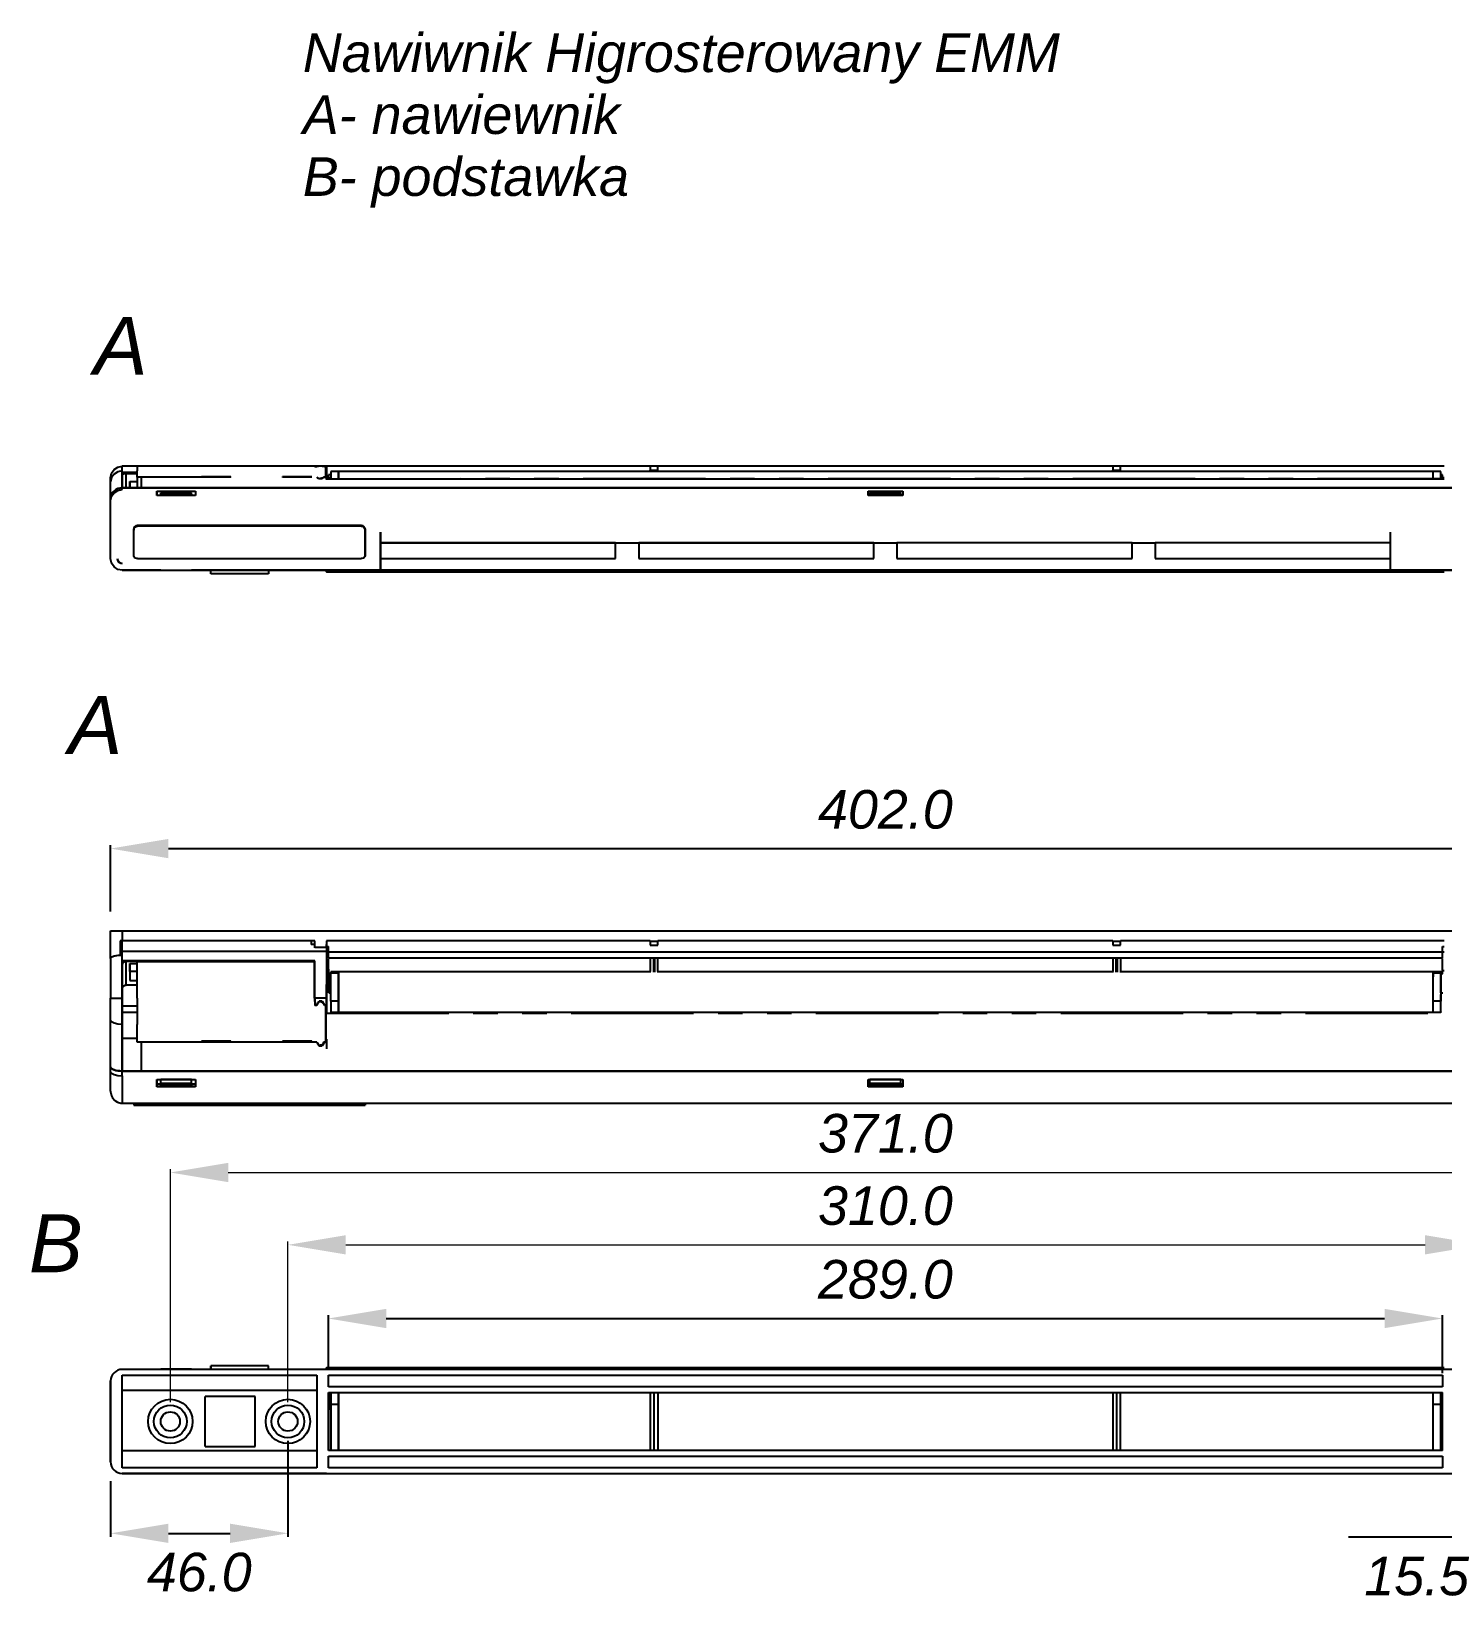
# Model space of a CAD drawing. Extents: x 77 to 189, y 55 to 136.
# Drawn here: x 77.1 to 150.4, y 55 to 136.4 of the extents above; entities that cross this region are included whole.
import ezdxf

# ---------------------------------------------------------------- set-up
doc = ezdxf.new("R2010")
doc.units = 0
doc.header["$MEASUREMENT"] = 0
doc.header["$PDSIZE"] = -1
doc.linetypes.add('PHANTOM', pattern=[12.7, 6.35, -1.27, 1.27, -1.27, 1.27, -1.27])
doc.layers.get('0').update_dxf_attribs({"linetype": 'CONTINUOUS'})
doc.layers.get('DEFPOINTS').update_dxf_attribs({"linetype": 'CONTINUOUS'})
doc.styles.get("Standard").update_dxf_attribs({"font": 'ARIALI.TTF'})
doc.dimstyles.get("Standard").update_dxf_attribs({"dimtxt": 0.18, "dimasz": 0.18, "dimexe": 0.18, "dimexo": 0.0625, "dimgap": 0.09, "dimtad": 0, "dimtih": 1, "dimtoh": 1, "dimdec": 4, "dimzin": 0, "dimdsep": 46, "dimtxsty": 'Standard', "dimcen": 0.09, "dimadec": 65535, "dimazin": 0, "dimtfac": 1, "dimtdec": 4, "dimtofl": 0, "dimtmove": 0, "dimatfit": 0, "dimfxl": 0, "dimtolj": 1, "dimtzin": 0, "dimarcsym": 0})

# ---------------------------------------------------------------- blocks, each defined once
blk = doc.blocks.new('*D1')
at = {"color": 0, "linetype": 'ByBlock'}
for p, q in [((81.247, 90.754), (81.247, 94.195)), ((84.247, 94.015), (158.647, 94.015)), ((161.647, 90.754), (161.647, 94.195))]:
    blk.add_line(p, q, dxfattribs=at)
for points in [[(84.247, 94.515), (84.247, 93.515), (81.247, 94.015)], [(158.647, 94.515), (158.647, 93.515), (161.647, 94.015)]]:
    blk.add_solid(points, dxfattribs=at)
at = {"layer": 'DEFPOINTS', "color": 0, "linetype": 'ByBlock'}
for p in [(161.647, 94.015), (81.247, 89.754), (161.647, 89.754)]:
    blk.add_point(p, dxfattribs=at)
at = {"color": 0, "linetype": 'ByBlock', "insert": (121.447, 96.036), "char_height": 2, "attachment_point": 5}
blk.add_mtext('\\A1;402.0', dxfattribs=at)
blk = doc.blocks.new('*D3')
at = {"color": 0, "linetype": 'ByBlock'}
for p, q in [((92.547, 67.104), (92.547, 69.823)), ((95.547, 69.643), (147.347, 69.643)), ((150.347, 66.802), (150.347, 69.823))]:
    blk.add_line(p, q, dxfattribs=at)
for points in [[(95.547, 70.143), (95.547, 69.143), (92.547, 69.643)], [(147.347, 70.143), (147.347, 69.143), (150.347, 69.643)]]:
    blk.add_solid(points, dxfattribs=at)
at = {"layer": 'DEFPOINTS', "color": 0, "linetype": 'ByBlock'}
for p in [(150.347, 69.643), (92.547, 66.104), (150.347, 65.802)]:
    blk.add_point(p, dxfattribs=at)
at = {"color": 0, "linetype": 'ByBlock', "insert": (121.447, 71.665), "char_height": 2, "attachment_point": 5}
blk.add_mtext('\\A1;289.0', dxfattribs=at)
blk = doc.blocks.new('*D4')
at = {"color": 0, "linetype": 'ByBlock'}
for p, q in [((158.547, 63.304), (158.547, 58.115)), ((161.647, 61.204), (161.647, 58.115)), ((155.547, 58.295), (145.477, 58.295)), ((164.647, 58.295), (167.647, 58.295))]:
    blk.add_line(p, q, dxfattribs=at)
for points in [[(155.547, 58.795), (155.547, 57.795), (158.547, 58.295)], [(164.647, 58.795), (164.647, 57.795), (161.647, 58.295)]]:
    blk.add_solid(points, dxfattribs=at)
at = {"layer": 'DEFPOINTS', "color": 0, "linetype": 'ByBlock'}
for p in [(158.547, 64.304), (161.647, 62.204), (158.547, 58.295)]:
    blk.add_point(p, dxfattribs=at)
at = {"color": 0, "linetype": 'ByBlock', "insert": (149.012, 56.274), "char_height": 2, "attachment_point": 5}
blk.add_mtext('\\A1;15.5', dxfattribs=at)
blk = doc.blocks.new('*D5')
at = {"color": 0, "linetype": 'ByBlock'}
for p, q in [((90.447, 63.304), (90.447, 58.322)), ((81.247, 61.204), (81.247, 58.322)), ((84.247, 58.502), (87.447, 58.502))]:
    blk.add_line(p, q, dxfattribs=at)
for points in [[(84.247, 59.002), (84.247, 58.002), (81.247, 58.502)], [(87.447, 59.002), (87.447, 58.002), (90.447, 58.502)]]:
    blk.add_solid(points, dxfattribs=at)
at = {"layer": 'DEFPOINTS', "color": 0, "linetype": 'ByBlock'}
for p in [(90.447, 64.304), (81.247, 62.204), (90.447, 58.502)]:
    blk.add_point(p, dxfattribs=at)
at = {"color": 0, "linetype": 'ByBlock', "insert": (85.847, 56.481), "char_height": 2, "attachment_point": 5}
blk.add_mtext('\\A1;46.0', dxfattribs=at)
blk = doc.blocks.new('A$C6E980BFA')
at = {"linetype": 'Continuous'}
blk.add_text('A', height=3, dxfattribs=at).set_placement((0.141, 0.916))
blk = doc.blocks.new('A$C16DB6A26')
at = {"linetype": 'Continuous'}
blk.add_text('B', height=3, dxfattribs=at).set_placement((0.056, 0.915))
blk = doc.blocks.new('*D9')
at = {"color": 0, "linetype": 'Continuous', "lineweight": 0}
for p, q in [((90.447, 65.304), (90.447, 73.645)), ((93.447, 73.465), (149.447, 73.465)), ((152.447, 65.304), (152.447, 73.645))]:
    blk.add_line(p, q, dxfattribs=at)
for points in [[(93.447, 73.965), (93.447, 72.965), (90.447, 73.465)], [(149.447, 73.965), (149.447, 72.965), (152.447, 73.465)]]:
    blk.add_solid(points, dxfattribs=at)
at = {"layer": 'DEFPOINTS', "color": 0, "linetype": 'Continuous', "lineweight": 0}
for p in [(152.447, 73.465), (90.447, 64.304), (152.447, 64.304)]:
    blk.add_point(p, dxfattribs=at)
at = {"color": 0, "linetype": 'Continuous', "lineweight": 0, "insert": (121.447, 75.487), "char_height": 2, "attachment_point": 5}
blk.add_mtext('\\A1;310.0', dxfattribs=at)
blk = doc.blocks.new('*D10')
at = {"color": 0, "linetype": 'Continuous', "lineweight": 0}
for p, q in [((84.347, 65.304), (84.347, 77.397)), ((158.547, 65.304), (158.547, 77.397)), ((87.347, 77.217), (155.547, 77.217))]:
    blk.add_line(p, q, dxfattribs=at)
for points in [[(87.347, 77.717), (87.347, 76.717), (84.347, 77.217)], [(155.547, 77.717), (155.547, 76.717), (158.547, 77.217)]]:
    blk.add_solid(points, dxfattribs=at)
at = {"layer": 'DEFPOINTS', "color": 0, "linetype": 'Continuous', "lineweight": 0}
for p in [(158.547, 77.217), (84.347, 64.304), (158.547, 64.304)]:
    blk.add_point(p, dxfattribs=at)
at = {"color": 0, "linetype": 'Continuous', "lineweight": 0, "insert": (121.447, 79.238), "char_height": 2, "attachment_point": 5}
blk.add_mtext('\\A1;371.0', dxfattribs=at)

msp = doc.modelspace()

# ---------------------------------------------------------------- linework, layer by layer
at = {"color": 7, "linetype": 'Continuous'}
for p, q in [((91.847, 113.848), (81.847, 113.847)), ((81.847, 113.847), (81.847, 113.847)), ((81.847, 113.513), (81.847, 113.847)), ((81.847, 112.726), (81.847, 113.606)), ((81.847, 113.373), (81.847, 113.513)), ((82.62, 113.513), (81.847, 113.513)), ((81.847, 113.373), (81.847, 112.721)), ((91.82, 113.847), (82.62, 113.847)), ((82.62, 113.273), (82.62, 113.606)), ((82.62, 113.272), (82.62, 112.726)), ((82.847, 112.726), (82.847, 113.272)), ((87.48, 113.293), (85.96, 113.293)), ((85.96, 113.293), (85.96, 113.273)), ((85.961, 113.273), (85.96, 113.293)), ((87.48, 113.273), (85.96, 113.273)), ((87.48, 113.273), (87.48, 113.293)), ((91.68, 113.293), (90.16, 113.293)), ((90.161, 113.273), (90.16, 113.293)), ((91.68, 113.273), (90.16, 113.273)), ((91.82, 113.847), (91.82, 113.847)), ((91.82, 113.847), (91.82, 113.83)), ((91.947, 113.83), (91.82, 113.83)), ((92.447, 113.848), (91.847, 113.848)), ((91.847, 113.831), (91.947, 113.831)), ((91.947, 113.831), (92.04, 113.842)), ((91.947, 113.273), (92.062, 113.204)), ((92.062, 113.844), (92.062, 113.842)), ((92.231, 113.844), (92.062, 113.844)), ((92.062, 113.204), (92.231, 113.204)), ((92.231, 113.844), (92.347, 113.831)), ((92.231, 113.844), (92.231, 113.84)), ((92.347, 113.273), (92.231, 113.204)), ((92.42, 113.83), (92.293, 113.83)), ((92.42, 113.273), (92.293, 113.273)), ((92.347, 113.83), (92.347, 113.831)), ((92.347, 113.831), (92.447, 113.831)), ((92.347, 113.273), (92.447, 113.273)), ((92.42, 113.83), (92.42, 113.606)), ((92.42, 113.247), (92.42, 113.83)), ((92.42, 113.606), (92.42, 113.273)), ((92.42, 113.273), (92.42, 113.273)), ((92.447, 113.848), (92.447, 113.848)), ((92.447, 113.744), (92.447, 113.848)), ((109.247, 113.847), (92.447, 113.848)), ((92.447, 113.831), (92.447, 113.167)), ((92.447, 113.273), (92.447, 113.143)), ((92.447, 113.167), (92.447, 113.273)), ((92.672, 113.397), (92.547, 113.397)), ((92.547, 113.247), (92.547, 113.397)), ((92.547, 113.247), (92.547, 113.167)), ((93.072, 113.578), (92.672, 113.578)), ((92.672, 113.167), (92.672, 113.2)), ((149.872, 113.579), (93.072, 113.578)), ((109.247, 113.847), (109.247, 113.647)), ((109.647, 113.847), (109.247, 113.847)), ((109.247, 113.578), (109.247, 113.647)), ((109.647, 113.647), (109.647, 113.847)), ((133.247, 113.847), (109.647, 113.847)), ((109.647, 113.578), (109.647, 113.647)), ((133.247, 113.847), (133.247, 113.647)), ((133.647, 113.847), (133.247, 113.847)), ((133.247, 113.579), (133.247, 113.647)), ((133.647, 113.647), (133.647, 113.847)), ((150.447, 113.847), (133.647, 113.847)), ((133.647, 113.579), (133.647, 113.647)), ((150.271, 113.58), (149.871, 113.579)), ((150.347, 113.397), (150.271, 113.397)), ((150.272, 113.201), (150.272, 113.168)), ((150.347, 113.247), (150.347, 113.397)), ((150.347, 113.168), (150.347, 113.247)), ((81.247, 112.162), (81.247, 113.042)), ((81.847, 112.726), (161.047, 112.727)), ((82.847, 112.726), (81.847, 112.726)), ((82.247, 113.05), (82.62, 113.05)), ((82.247, 113.05), (82.247, 112.726)), ((82.247, 112.726), (82.247, 113.048)), ((161.047, 112.727), (82.847, 112.726)), ((83.647, 112.559), (85.647, 112.559)), ((83.647, 112.326), (83.647, 112.559)), ((83.647, 112.559), (83.647, 112.326)), ((85.447, 112.461), (83.847, 112.461)), ((83.847, 112.392), (83.847, 112.461)), ((83.847, 112.326), (83.847, 112.392)), ((83.847, 112.392), (85.447, 112.392)), ((85.447, 112.392), (85.447, 112.461)), ((85.447, 112.326), (85.447, 112.461)), ((85.447, 112.392), (85.447, 112.326)), ((85.647, 112.559), (85.647, 112.326)), ((150.447, 113.168), (92.447, 113.167)), ((120.547, 112.56), (122.347, 112.56)), ((120.547, 112.327), (120.547, 112.56)), ((120.547, 112.56), (120.547, 112.327)), ((122.247, 112.461), (120.647, 112.461)), ((120.647, 112.393), (120.647, 112.461)), ((120.647, 112.327), (120.647, 112.393)), ((120.647, 112.393), (122.247, 112.393)), ((122.247, 112.393), (122.247, 112.461)), ((122.247, 112.327), (122.247, 112.461)), ((122.247, 112.393), (122.247, 112.327)), ((122.347, 112.56), (122.347, 112.327)), ((81.247, 112.073), (81.247, 112.162)), ((85.647, 112.326), (83.647, 112.326)), ((122.347, 112.327), (120.547, 112.327)), ((82.647, 110.782), (94.247, 110.782)), ((82.447, 110.566), (82.447, 110.531)), ((94.247, 110.744), (82.647, 110.744)), ((94.447, 110.53), (94.447, 110.567)), ((94.447, 109.251), (94.447, 109.215)), ((95.247, 109.875), (95.247, 109.883)), ((95.247, 109.883), (107.447, 109.883)), ((95.247, 109.875), (95.247, 109.053)), ((95.247, 109.875), (107.447, 109.875)), ((95.947, 109.883), (95.947, 109.875)), ((95.947, 109.875), (95.947, 109.883)), ((107.447, 109.883), (107.447, 109.875)), ((107.447, 109.875), (108.647, 109.875)), ((107.447, 109.875), (108.647, 109.875)), ((107.447, 109.875), (107.447, 109.875)), ((107.447, 109.053), (107.447, 109.875)), ((108.647, 109.883), (120.847, 109.884)), ((108.647, 109.875), (108.647, 109.883)), ((108.647, 109.875), (108.647, 109.883)), ((108.647, 109.875), (120.847, 109.876)), ((108.647, 109.875), (108.647, 109.054)), ((108.647, 109.875), (108.647, 109.054)), ((108.647, 109.875), (108.647, 109.875)), ((120.847, 109.883), (120.847, 109.876)), ((120.847, 109.876), (122.047, 109.876)), ((120.847, 109.876), (122.047, 109.876)), ((120.847, 109.876), (120.847, 109.876)), ((120.847, 109.054), (120.847, 109.876)), ((122.047, 109.884), (134.247, 109.884)), ((122.047, 109.876), (122.047, 109.884)), ((122.047, 109.876), (122.047, 109.883)), ((122.047, 109.876), (122.047, 109.054)), ((122.047, 109.876), (122.047, 109.054)), ((122.047, 109.876), (122.047, 109.876)), ((134.247, 109.876), (122.047, 109.876)), ((122.647, 109.876), (122.647, 109.884)), ((122.723, 109.884), (122.722, 109.876)), ((123.747, 109.884), (123.747, 109.876)), ((123.747, 109.884), (123.747, 109.876)), ((128.147, 109.884), (128.147, 109.876)), ((128.147, 109.884), (128.147, 109.876)), ((134.247, 109.884), (134.247, 109.876)), ((134.247, 109.876), (135.447, 109.876)), ((134.247, 109.876), (135.447, 109.876)), ((134.247, 109.876), (134.247, 109.876)), ((134.247, 109.054), (134.247, 109.876)), ((135.447, 109.884), (147.647, 109.884)), ((135.447, 109.876), (135.447, 109.884)), ((135.447, 109.876), (135.447, 109.884)), ((135.447, 109.876), (135.447, 109.054)), ((135.447, 109.876), (135.447, 109.054)), ((135.447, 109.876), (135.447, 109.876)), ((147.647, 109.876), (135.447, 109.876)), ((81.847, 108.447), (81.947, 108.447)), ((81.847, 108.447), (81.847, 108.447)), ((81.947, 108.447), (81.847, 108.447)), ((81.847, 108.447), (83.847, 108.447)), ((81.947, 108.447), (95.247, 108.448)), ((81.947, 108.447), (83.638, 108.447)), ((83.847, 108.447), (81.947, 108.447)), ((81.947, 108.447), (81.947, 108.447)), ((82.647, 109.053), (94.247, 109.053)), ((83.647, 108.447), (83.647, 108.447)), ((83.647, 108.447), (83.847, 108.447)), ((83.647, 108.447), (85.647, 108.447)), ((85.447, 108.432), (83.847, 108.432)), ((157.447, 108.449), (85.447, 108.447)), ((85.447, 108.432), (85.447, 108.447)), ((85.447, 108.432), (85.447, 108.447)), ((85.447, 108.447), (85.647, 108.447)), ((85.447, 108.447), (86.447, 108.447)), ((85.647, 108.447), (85.647, 108.447)), ((85.656, 108.447), (95.247, 108.448)), ((86.447, 108.262), (86.447, 108.447)), ((89.447, 108.448), (89.447, 108.448)), ((89.447, 108.448), (89.447, 108.262)), ((89.447, 108.448), (89.447, 108.262)), ((89.447, 108.447), (91.847, 108.447)), ((91.847, 108.448), (91.847, 108.448)), ((91.847, 108.447), (91.847, 108.448)), ((91.847, 108.447), (92.447, 108.447)), ((92.447, 108.448), (92.447, 108.448)), ((92.447, 108.362), (150.447, 108.363)), ((95.247, 109.053), (95.247, 108.842)), ((95.247, 109.053), (107.447, 109.053)), ((147.647, 108.449), (95.247, 108.448)), ((95.247, 108.448), (147.647, 108.449)), ((95.247, 108.448), (95.247, 108.448)), ((108.647, 109.054), (120.847, 109.054)), ((122.047, 109.054), (134.247, 109.054)), ((135.447, 109.054), (147.647, 109.054)), ((147.647, 108.449), (157.247, 108.449)), ((147.647, 108.449), (160.947, 108.449)), ((147.647, 108.449), (147.647, 108.449)), ((89.447, 108.262), (86.447, 108.262)), ((81.247, 88.316), (81.247, 89.754)), ((81.247, 89.754), (81.847, 89.754)), ((81.847, 89.754), (161.047, 89.754)), ((81.747, 89.238), (81.747, 88.475)), ((81.847, 89.238), (81.748, 89.238)), ((81.847, 88.684), (81.847, 89.238)), ((91.847, 89.238), (81.847, 89.238)), ((91.647, 89.238), (91.647, 89.043)), ((91.647, 89.238), (91.647, 89.043)), ((91.847, 89.043), (91.647, 89.043)), ((91.847, 88.891), (91.847, 89.238)), ((92.447, 88.891), (91.847, 88.891)), ((91.847, 88.864), (91.847, 88.891)), ((109.247, 89.238), (92.447, 89.238)), ((92.447, 89.238), (92.447, 88.891)), ((92.447, 88.857), (92.447, 89.043)), ((92.447, 88.891), (92.447, 88.65)), ((92.447, 88.864), (92.447, 88.684)), ((92.547, 88.725), (92.547, 88.938)), ((109.247, 89.198), (109.247, 89.238)), ((109.247, 89.198), (109.247, 88.998)), ((109.247, 88.998), (109.647, 88.998)), ((133.247, 89.238), (109.647, 89.238)), ((109.647, 89.198), (109.647, 89.238)), ((109.647, 88.998), (109.647, 89.198)), ((133.247, 89.198), (133.247, 89.238)), ((133.247, 89.198), (133.247, 88.998)), ((133.247, 88.998), (133.647, 88.998)), ((133.647, 89.198), (133.647, 89.238)), ((150.447, 89.238), (133.647, 89.238)), ((133.647, 88.998), (133.647, 89.198)), ((150.347, 88.725), (150.347, 88.938)), ((81.247, 88.316), (81.247, 86.264)), ((81.747, 88.638), (81.847, 88.638)), ((81.847, 88.477), (81.847, 88.684)), ((92.447, 88.684), (81.847, 88.684)), ((81.847, 86.264), (81.847, 88.198)), ((81.847, 87.936), (81.847, 88.198)), ((91.847, 88.198), (81.847, 88.198)), ((82.247, 88.056), (82.62, 88.056)), ((82.247, 88.056), (82.247, 87.173)), ((82.247, 87.632), (82.247, 88.056)), ((82.62, 88.133), (82.62, 88.198)), ((91.82, 88.133), (82.62, 88.133)), ((82.62, 86.263), (82.62, 88.133)), ((91.82, 88.133), (91.82, 88.198)), ((91.82, 88.198), (91.82, 87.581)), ((91.82, 86.263), (91.82, 88.133)), ((91.847, 86.263), (91.847, 88.198)), ((92.447, 88.684), (92.447, 86.263)), ((92.447, 88.65), (92.547, 88.65)), ((92.547, 88.638), (92.547, 88.725)), ((92.547, 88.338), (92.547, 88.638)), ((109.247, 88.638), (92.547, 88.638)), ((150.347, 88.338), (92.547, 88.338)), ((92.547, 87.765), (92.547, 88.3)), ((109.647, 88.648), (109.247, 88.648)), ((109.247, 88.648), (109.247, 88.635)), ((109.647, 88.635), (109.247, 88.635)), ((109.247, 88.338), (109.247, 87.644)), ((109.647, 88.635), (109.647, 88.648)), ((133.247, 88.638), (109.647, 88.638)), ((109.647, 87.644), (109.647, 88.338)), ((133.647, 88.648), (133.247, 88.648)), ((133.247, 88.635), (133.247, 88.648)), ((133.647, 88.635), (133.247, 88.635)), ((133.247, 88.338), (133.247, 87.644)), ((133.647, 88.648), (133.647, 88.635)), ((150.347, 88.638), (133.647, 88.638)), ((133.647, 88.338), (133.647, 87.644)), ((150.347, 88.638), (150.347, 88.725)), ((150.447, 88.65), (150.347, 88.65)), ((150.347, 88.338), (150.347, 88.638)), ((150.347, 87.765), (150.347, 88.3)), ((81.847, 87.936), (81.847, 86.723)), ((82.247, 87.632), (82.247, 87.173)), ((82.62, 87.632), (82.247, 87.632)), ((82.247, 87.173), (82.62, 87.173)), ((91.847, 87.944), (91.82, 87.944)), ((91.847, 87.632), (91.82, 87.632)), ((91.847, 87.428), (91.82, 87.428)), ((92.447, 87.686), (92.547, 87.686)), ((92.572, 87.428), (92.447, 87.428)), ((92.547, 87.765), (92.547, 87.428)), ((92.672, 87.528), (92.572, 87.528)), ((93.072, 87.628), (92.672, 87.628)), ((92.672, 86.103), (92.672, 87.572)), ((109.285, 87.627), (93.072, 87.628)), ((93.072, 86.103), (93.072, 87.572)), ((93.072, 87.572), (93.072, 86.103)), ((133.286, 87.627), (109.609, 87.627)), ((149.872, 87.627), (133.608, 87.627)), ((149.871, 86.102), (149.873, 87.571)), ((149.872, 86.102), (149.872, 87.571)), ((150.273, 87.627), (149.873, 87.627)), ((150.273, 87.571), (150.271, 86.102)), ((150.373, 87.527), (150.273, 87.527)), ((150.347, 87.527), (150.347, 87.765)), ((150.347, 87.686), (150.447, 87.686)), ((81.847, 86.723), (81.847, 85.858)), ((82.62, 86.93), (82.047, 86.93)), ((91.82, 87.068), (91.847, 87.068)), ((91.82, 86.97), (91.82, 86.076)), ((92.447, 87.068), (92.572, 87.068)), ((92.447, 85.898), (92.447, 86.972)), ((92.572, 86.741), (92.447, 86.741)), ((92.447, 86.701), (92.447, 86.614)), ((92.447, 86.614), (92.447, 86.638)), ((92.447, 86.628), (92.572, 86.628)), ((92.572, 86.528), (92.672, 86.528)), ((150.272, 85.54), (150.275, 86.448)), ((150.274, 86.527), (150.374, 86.527)), ((81.847, 85.858), (81.847, 85.522)), ((81.847, 85.858), (82.62, 85.858)), ((81.847, 85.522), (81.847, 84.165)), ((82.62, 85.522), (81.847, 85.522)), ((91.947, 85.896), (91.82, 85.896)), ((91.847, 85.898), (91.947, 85.898)), ((91.947, 85.898), (92.062, 86.103)), ((91.947, 85.896), (91.947, 85.898)), ((92.231, 86.103), (92.062, 86.103)), ((92.231, 86.103), (92.347, 85.898)), ((92.347, 85.898), (92.447, 85.898)), ((92.42, 85.896), (92.348, 85.896)), ((92.42, 85.896), (92.42, 84.895)), ((92.447, 85.824), (92.42, 85.824)), ((92.42, 85.466), (92.42, 85.823)), ((92.42, 85.823), (92.42, 85.823)), ((92.447, 85.824), (92.447, 85.466)), ((92.672, 85.531), (93.072, 85.531)), ((93.072, 85.531), (149.872, 85.53)), ((149.871, 85.53), (150.271, 85.53)), ((81.247, 82.681), (81.247, 85.101)), ((81.847, 82.476), (81.847, 84.896)), ((82.62, 83.979), (82.62, 84.895)), ((92.42, 85.466), (92.447, 85.466)), ((92.42, 83.98), (92.42, 85.466)), ((92.42, 84.895), (92.42, 83.98)), ((92.447, 85.466), (92.447, 85.482)), ((81.847, 84.165), (81.847, 82.476)), ((82.62, 84.165), (81.847, 84.165)), ((85.96, 83.979), (82.62, 83.979)), ((82.847, 82.476), (82.847, 83.979)), ((87.48, 84.035), (85.96, 84.035)), ((85.96, 84.035), (85.96, 83.979)), ((85.968, 84.035), (85.96, 83.979)), ((87.48, 83.979), (85.96, 83.979)), ((87.48, 83.979), (87.472, 84.035)), ((87.48, 83.979), (87.48, 84.035)), ((90.16, 83.979), (87.48, 83.979)), ((91.68, 84.035), (90.16, 84.035)), ((90.16, 84.035), (90.16, 83.979)), ((90.168, 84.035), (90.16, 83.979)), ((91.68, 83.979), (90.16, 83.979)), ((91.68, 83.98), (91.68, 84.035)), ((91.947, 83.979), (91.68, 83.979)), ((91.947, 83.979), (92.062, 83.791)), ((92.347, 83.979), (92.231, 83.791)), ((92.42, 83.98), (92.293, 83.98)), ((92.347, 83.979), (92.347, 83.98)), ((92.347, 83.979), (92.447, 83.979)), ((92.447, 84.128), (92.447, 83.979)), ((92.447, 83.979), (92.447, 83.623)), ((92.062, 83.791), (92.062, 83.826)), ((92.062, 83.791), (92.231, 83.791)), ((81.247, 82.438), (81.247, 82.681)), ((82.847, 82.476), (81.847, 82.476)), ((81.847, 82.476), (161.047, 82.475)), ((161.047, 82.475), (82.847, 82.476)), ((83.647, 82.047), (85.647, 82.047)), ((83.647, 81.664), (83.647, 82.047)), ((83.647, 82.047), (83.647, 81.794)), ((83.847, 81.805), (83.647, 81.805)), ((83.647, 81.794), (83.647, 81.664)), ((83.647, 81.794), (83.847, 81.794)), ((85.647, 81.664), (83.647, 81.664)), ((83.847, 82.04), (83.847, 82.047)), ((85.447, 82.04), (83.847, 82.04)), ((83.847, 81.853), (83.847, 82.04)), ((83.847, 81.853), (85.447, 81.853)), ((83.847, 81.733), (83.847, 81.853)), ((85.447, 81.733), (83.847, 81.733)), ((85.447, 81.805), (85.447, 82.047)), ((85.447, 82.047), (85.447, 82.04)), ((85.447, 81.853), (85.447, 82.04)), ((85.447, 81.853), (85.447, 81.733)), ((85.447, 81.805), (85.447, 81.733)), ((85.647, 81.805), (85.447, 81.805)), ((85.447, 81.794), (85.647, 81.794)), ((85.647, 82.047), (85.647, 81.664)), ((120.547, 82.046), (122.347, 82.046)), ((120.547, 81.663), (120.547, 82.046)), ((120.547, 82.046), (120.547, 81.793)), ((120.647, 81.804), (120.547, 81.804)), ((120.547, 81.793), (120.547, 81.663)), ((120.547, 81.793), (120.647, 81.793)), ((122.347, 81.663), (120.547, 81.663)), ((120.647, 82.04), (120.647, 82.046)), ((122.247, 82.04), (120.647, 82.04)), ((120.647, 81.852), (120.647, 82.04)), ((120.647, 81.852), (122.247, 81.852)), ((120.647, 81.732), (120.647, 81.852)), ((122.247, 81.732), (120.647, 81.732)), ((122.247, 82.046), (122.247, 82.04)), ((122.247, 81.804), (122.247, 82.046)), ((122.247, 81.852), (122.247, 82.04)), ((122.247, 81.852), (122.247, 81.732)), ((122.247, 81.804), (122.247, 81.732)), ((122.347, 81.804), (122.247, 81.804)), ((122.247, 81.793), (122.347, 81.793)), ((122.347, 82.046), (122.347, 81.663)), ((81.847, 80.812), (82.454, 80.812)), ((82.447, 80.812), (82.447, 80.716)), ((82.461, 80.712), (94.431, 80.712)), ((82.647, 80.819), (94.247, 80.819)), ((94.247, 80.716), (82.647, 80.716)), ((94.439, 80.812), (155.247, 80.811)), ((94.447, 80.713), (94.447, 80.812)), ((161.047, 67.004), (81.847, 67.004)), ((83.847, 67.004), (83.847, 67.019)), ((83.847, 67.019), (83.847, 67.004)), ((85.447, 67.019), (83.847, 67.019)), ((85.447, 67.019), (85.447, 67.004)), ((86.447, 67.189), (86.447, 67.004)), ((86.447, 67.004), (86.447, 67.189)), ((89.447, 67.189), (86.447, 67.189)), ((89.447, 67.004), (89.447, 67.189)), ((150.447, 67.088), (92.447, 67.089)), ((81.247, 62.204), (81.247, 66.404)), ((81.247, 65.169), (81.247, 66.404)), ((81.247, 66.404), (81.247, 63.289)), ((81.247, 66.404), (81.247, 62.204)), ((81.847, 66.704), (91.947, 66.704)), ((81.847, 61.904), (81.847, 66.704)), ((91.947, 66.704), (91.947, 61.904)), ((92.547, 66.704), (150.347, 66.704)), ((92.547, 66.104), (92.547, 66.704)), ((150.347, 66.104), (92.547, 66.104)), ((150.347, 66.704), (150.347, 66.104)), ((81.247, 65.169), (81.247, 64.998)), ((91.947, 65.909), (81.847, 65.909)), ((86.147, 63.004), (86.147, 65.604)), ((88.747, 65.604), (86.147, 65.604)), ((88.747, 63.004), (88.747, 65.604)), ((92.547, 65.804), (109.446, 65.804)), ((92.547, 62.804), (92.547, 65.804)), ((92.547, 65.741), (92.572, 65.741)), ((92.572, 65.804), (92.572, 65.741)), ((92.672, 62.804), (92.672, 65.209)), ((93.072, 62.804), (93.072, 65.209)), ((93.072, 65.209), (93.072, 62.817)), ((109.247, 65.804), (109.247, 62.804)), ((109.449, 65.804), (133.449, 65.804)), ((109.647, 65.804), (109.647, 62.804)), ((133.247, 65.804), (133.247, 62.804)), ((133.449, 65.804), (150.347, 65.804)), ((133.647, 62.804), (133.647, 65.804)), ((149.871, 62.816), (149.873, 65.208)), ((149.873, 65.669), (149.872, 65.669)), ((149.872, 62.804), (149.872, 65.208)), ((150.273, 65.208), (150.271, 62.804)), ((150.347, 62.805), (150.347, 65.802)), ((92.547, 65.064), (92.572, 65.064)), ((92.572, 64.962), (92.672, 64.962)), ((92.672, 64.962), (92.672, 62.804)), ((150.272, 62.804), (150.274, 64.96)), ((150.273, 64.96), (150.373, 64.96)), ((81.247, 63.289), (81.247, 64.23)), ((81.247, 64.23), (81.247, 64.059)), ((81.247, 64.23), (81.247, 64.23)), ((81.247, 63.378), (81.247, 63.289)), ((81.247, 63.289), (81.247, 62.409)), ((81.847, 62.802), (91.947, 62.802)), ((86.147, 63.004), (88.747, 63.004)), ((109.447, 62.804), (92.547, 62.804)), ((133.445, 62.804), (109.449, 62.804)), ((150.347, 62.804), (133.447, 62.804)), ((91.947, 61.904), (81.847, 61.904)), ((92.547, 62.504), (150.347, 62.504)), ((92.547, 61.904), (92.547, 62.504)), ((150.347, 61.904), (92.547, 61.904)), ((150.347, 62.504), (150.347, 61.904)), ((81.847, 61.604), (81.847, 61.604)), ((81.847, 61.604), (81.847, 61.604)), ((92.447, 61.603), (81.847, 61.604)), ((91.847, 61.603), (81.847, 61.604)), ((81.847, 61.604), (81.847, 61.604)), ((81.847, 61.604), (161.047, 61.604)), ((91.847, 61.603), (91.847, 61.603)), ((92.447, 61.603), (91.847, 61.603)), ((92.447, 61.604), (92.447, 61.603)), ((92.447, 61.603), (92.447, 61.603))]:
    msp.add_line(p, q, dxfattribs=at)
at = {"color": 7, "linetype": 'PHANTOM'}
for p, q in [((82.047, 112.726), (82.047, 113.456)), ((92.547, 113.247), (92.447, 113.247)), ((92.672, 113.247), (92.547, 113.247)), ((92.672, 113.2), (93.072, 113.2)), ((93.072, 113.2), (149.872, 113.201)), ((109.247, 113.647), (109.647, 113.647)), ((133.247, 113.647), (133.647, 113.647)), ((149.872, 113.201), (150.272, 113.201)), ((150.347, 113.247), (150.272, 113.247)), ((150.447, 113.247), (150.347, 113.247)), ((81.847, 112.637), (81.847, 112.726)), ((82.647, 110.744), (82.647, 110.782)), ((94.247, 110.782), (94.247, 110.744)), ((122.735, 109.876), (122.736, 109.884)), ((122.952, 109.884), (122.951, 109.876)), ((123.547, 109.876), (123.547, 109.884)), ((81.847, 108.447), (81.847, 108.447)), ((95.247, 108.448), (147.647, 108.449)), ((81.847, 89.754), (81.847, 89.238)), ((92.447, 88.938), (92.547, 88.938)), ((109.647, 89.198), (109.247, 89.198)), ((133.647, 89.198), (133.247, 89.198)), ((150.347, 88.938), (150.447, 88.938)), ((81.847, 88.198), (81.847, 88.477)), ((82.047, 86.93), (82.047, 88.165)), ((109.427, 87.602), (109.427, 88.338)), ((109.467, 88.338), (109.467, 87.602)), ((133.427, 87.602), (133.427, 88.338)), ((133.467, 88.338), (133.467, 87.602)), ((92.672, 87.572), (93.072, 87.572)), ((149.873, 87.571), (150.273, 87.571)), ((92.447, 86.263), (91.847, 86.263)), ((93.072, 86.103), (92.672, 86.103)), ((150.271, 86.102), (149.871, 86.102)), ((92.447, 85.482), (150.447, 85.481)), ((81.847, 82.233), (81.847, 82.476)), ((82.647, 80.716), (82.647, 80.819)), ((94.247, 80.819), (94.247, 80.716)), ((81.247, 66.404), (81.247, 66.404)), ((92.672, 65.209), (93.072, 65.209)), ((109.445, 62.804), (109.445, 65.804)), ((133.445, 65.804), (133.445, 62.804)), ((149.873, 65.208), (150.273, 65.208)), ((81.247, 64.059), (81.247, 64.059)), ((81.247, 62.204), (81.247, 62.204)), ((81.847, 61.604), (81.847, 61.604))]:
    msp.add_line(p, q, dxfattribs=at)
at = {"color": 7, "linetype": 'Continuous', "flags": 128}
for points in [[(81.247, 113.247), (81.293, 113.477), (81.423, 113.672), (81.617, 113.802), (81.847, 113.847)], [(81.247, 113.042), (81.247, 113.196), (81.247, 113.247)], [(81.847, 113.606), (81.847, 113.787), (81.847, 113.847)], [(82.047, 113.456), (81.99, 113.453), (81.939, 113.443), (81.916, 113.436), (81.872, 113.413), (81.85, 113.387), (81.847, 113.373)], [(82.62, 113.456), (82.439, 113.456), (82.047, 113.456)], [(82.62, 113.847), (82.62, 113.843), (82.62, 113.832), (82.62, 113.813), (82.62, 113.786), (82.62, 113.752), (82.62, 113.711), (82.62, 113.662), (82.62, 113.606)], [(85.96, 113.273), (83.434, 113.273), (82.62, 113.272)], [(91.847, 113.848), (91.847, 113.847), (91.847, 113.847), (91.847, 113.845), (91.847, 113.843), (91.847, 113.841), (91.847, 113.838), (91.847, 113.835), (91.847, 113.831)], [(91.947, 113.273), (91.959, 113.251), (91.975, 113.24), (91.997, 113.231), (92.025, 113.223), (92.056, 113.218), (92.12, 113.213)], [(92.12, 113.843), (92.064, 113.842), (92.04, 113.842)], [(92.293, 113.83), (92.283, 113.836), (92.254, 113.839), (92.209, 113.842), (92.155, 113.843), (92.12, 113.843)], [(92.293, 113.273), (92.281, 113.251), (92.265, 113.24), (92.243, 113.231), (92.215, 113.223), (92.184, 113.218), (92.12, 113.213)], [(92.447, 113.848), (92.447, 113.847), (92.447, 113.847), (92.447, 113.845), (92.447, 113.843), (92.447, 113.841), (92.447, 113.838), (92.447, 113.835), (92.447, 113.831)], [(92.672, 113.578), (92.672, 113.56), (92.672, 113.504), (92.672, 113.416), (92.672, 113.31), (92.672, 113.2)], [(93.072, 113.2), (93.072, 113.31), (93.072, 113.416), (93.072, 113.504), (93.072, 113.56), (93.072, 113.578)], [(93.072, 113.578), (93.072, 113.56), (93.072, 113.504), (93.072, 113.416), (93.072, 113.31), (93.072, 113.2)], [(149.872, 113.201), (149.871, 113.311), (149.871, 113.417), (149.871, 113.504), (149.871, 113.561), (149.871, 113.579)], [(149.872, 113.201), (149.872, 113.311), (149.872, 113.417), (149.872, 113.504), (149.872, 113.561), (149.872, 113.579)], [(150.272, 113.201), (150.271, 113.312), (150.271, 113.418), (150.271, 113.505), (150.271, 113.561), (150.271, 113.58)], [(81.847, 112.726), (81.73, 112.715), (81.617, 112.683), (81.514, 112.631), (81.423, 112.56), (81.348, 112.475), (81.293, 112.378), (81.258, 112.272), (81.247, 112.162)], [(81.247, 112.162), (81.258, 112.272), (81.293, 112.378), (81.348, 112.475), (81.423, 112.56), (81.514, 112.631), (81.617, 112.683), (81.73, 112.715), (81.847, 112.726)], [(92.447, 113.167), (92.447, 113.162), (92.447, 113.143)], [(81.247, 109.047), (81.247, 109.141), (81.247, 109.412), (81.247, 109.827), (81.247, 110.336), (81.247, 110.878), (81.247, 111.387), (81.247, 111.802), (81.247, 112.073)], [(82.447, 110.566), (82.461, 110.646), (82.503, 110.715), (82.535, 110.744), (82.568, 110.764), (82.607, 110.777), (82.647, 110.782)], [(94.247, 110.782), (94.287, 110.777), (94.326, 110.764), (94.361, 110.743), (94.39, 110.716), (94.432, 110.646), (94.447, 110.567)], [(82.447, 110.531), (82.462, 110.61), (82.504, 110.679), (82.535, 110.707), (82.568, 110.727), (82.607, 110.74), (82.647, 110.744)], [(82.447, 109.215), (82.447, 109.359), (82.447, 109.511), (82.447, 109.67), (82.447, 109.834), (82.447, 110.004), (82.447, 110.177), (82.447, 110.353), (82.447, 110.53)], [(94.247, 110.744), (94.309, 110.734), (94.364, 110.703), (94.409, 110.655), (94.439, 110.591), (94.447, 110.53)], [(94.447, 110.567), (94.447, 109.869), (94.447, 109.251)], [(94.447, 109.215), (94.447, 109.359), (94.447, 109.511), (94.447, 109.67), (94.447, 109.835), (94.447, 110.004), (94.447, 110.177), (94.447, 110.353), (94.447, 110.53)], [(95.247, 108.448), (95.247, 108.486), (95.247, 108.596), (95.247, 108.776), (95.247, 109.019), (95.247, 109.316), (95.247, 109.657), (95.247, 110.031), (95.247, 110.424)], [(95.247, 110.424), (95.247, 110.233), (95.247, 110.068), (95.247, 109.947), (95.247, 109.883)], [(147.647, 110.425), (147.647, 110.032), (147.647, 109.658), (147.647, 109.316), (147.647, 109.019), (147.647, 108.777), (147.647, 108.597), (147.647, 108.487), (147.647, 108.449)], [(82.647, 109.053), (82.585, 109.061), (82.53, 109.083), (82.485, 109.119), (82.455, 109.168), (82.447, 109.215)], [(94.447, 109.215), (94.434, 109.158), (94.398, 109.108), (94.343, 109.072), (94.278, 109.055), (94.247, 109.053)], [(81.292, 108.823), (81.289, 108.827), (81.247, 109.047)], [(81.847, 108.447), (81.617, 108.493), (81.423, 108.623), (81.293, 108.818), (81.288, 108.839)], [(81.847, 108.807), (81.755, 108.826), (81.677, 108.878), (81.625, 108.956), (81.607, 109.047)], [(81.607, 109.047), (81.624, 108.959), (81.677, 108.878), (81.716, 108.846), (81.759, 108.824), (81.847, 108.807)], [(92.447, 108.373), (92.447, 108.368), (92.447, 108.448)], [(95.247, 108.842), (95.247, 108.759), (95.247, 108.682), (95.247, 108.614), (95.247, 108.556), (95.247, 108.51), (95.247, 108.475), (95.247, 108.455), (95.247, 108.448)], [(81.847, 88.477), (81.626, 88.466), (81.52, 88.451), (81.423, 88.43), (81.349, 88.406), (81.289, 88.376), (81.247, 88.316)], [(81.747, 88.475), (81.556, 88.457), (81.389, 88.42), (81.281, 88.37), (81.247, 88.316)], [(82.047, 88.165), (81.99, 88.156), (81.939, 88.129), (81.916, 88.109), (81.872, 88.047), (81.85, 87.975), (81.847, 87.936)], [(82.62, 88.165), (82.439, 88.165), (82.047, 88.165)], [(92.572, 86.857), (92.572, 86.996), (92.572, 87.138), (92.572, 87.271), (92.572, 87.384), (92.572, 87.468), (92.572, 87.517), (92.572, 87.528)], [(92.672, 87.628), (92.672, 87.62), (92.672, 87.572)], [(93.072, 87.572), (93.072, 87.62), (93.072, 87.628)], [(93.072, 87.628), (93.072, 87.62), (93.072, 87.572)], [(149.872, 87.571), (149.872, 87.619), (149.872, 87.623), (149.872, 87.581), (149.872, 87.497), (149.872, 87.378), (149.872, 87.368)], [(149.872, 87.444), (149.872, 87.483), (149.872, 87.487)], [(149.873, 87.571), (149.873, 87.619), (149.873, 87.627)], [(150.273, 87.571), (150.273, 87.62), (150.273, 87.623), (150.273, 87.581), (150.274, 87.498), (150.274, 87.378), (150.274, 87.232), (150.274, 87.071), (150.274, 86.994)], [(150.273, 87.497), (150.273, 87.526), (150.273, 87.527)], [(150.274, 86.527), (150.274, 86.539), (150.274, 86.59), (150.274, 86.676), (150.273, 86.791), (150.273, 86.925), (150.273, 87.067), (150.273, 87.206), (150.273, 87.33), (150.273, 87.43), (150.273, 87.497)], [(81.847, 86.723), (81.859, 86.794), (81.873, 86.826), (81.892, 86.855), (81.916, 86.879), (81.942, 86.9), (82.003, 86.925), (82.047, 86.93)], [(92.447, 85.482), (92.447, 85.57), (92.447, 85.69), (92.447, 85.836), (92.447, 86.002), (92.447, 86.178), (92.447, 86.356), (92.447, 86.527), (92.447, 86.628)], [(92.447, 86.628), (92.447, 86.623), (92.447, 86.567), (92.447, 86.477), (92.447, 86.362), (92.447, 86.234), (92.447, 86.103), (92.447, 85.984), (92.447, 85.888), (92.447, 85.824)], [(92.572, 86.528), (92.572, 86.529), (92.572, 86.561), (92.572, 86.63), (92.572, 86.731), (92.572, 86.857)], [(150.275, 86.933), (150.275, 86.906), (150.275, 86.751), (150.275, 86.616), (150.275, 86.512), (150.275, 86.448)], [(81.247, 85.101), (81.247, 85.673), (81.247, 86.264)], [(81.847, 84.896), (81.847, 85.569), (81.847, 86.264)], [(82.62, 86.263), (82.62, 86.088), (82.62, 85.914), (82.62, 85.741), (82.62, 85.568), (82.62, 85.397), (82.62, 85.228), (82.62, 85.06), (82.62, 84.895)], [(91.82, 86.218), (91.82, 86.2), (91.82, 86.183), (91.82, 86.165), (91.82, 86.147), (91.82, 86.129), (91.82, 86.112), (91.82, 86.094), (91.82, 86.076)], [(91.847, 86.263), (91.847, 86.218), (91.847, 86.172), (91.847, 86.126), (91.847, 86.08), (91.847, 86.035), (91.847, 85.989), (91.847, 85.943), (91.847, 85.898)], [(92.12, 86.074), (92.064, 86.065), (92.014, 86.037), (91.976, 85.994), (91.952, 85.94), (91.947, 85.896)], [(92.267, 85.984), (92.254, 86.009), (92.209, 86.049), (92.155, 86.071), (92.12, 86.074)], [(92.42, 85.823), (92.42, 85.798), (92.42, 85.814), (92.42, 85.87), (92.42, 85.898)], [(92.447, 86.263), (92.447, 86.218), (92.447, 86.172), (92.447, 86.126), (92.447, 86.08), (92.447, 86.035), (92.447, 85.989), (92.447, 85.943), (92.447, 85.898)], [(92.672, 86.103), (92.672, 86.038), (92.672, 85.946), (92.672, 85.837), (92.672, 85.728), (92.672, 85.633), (92.672, 85.564), (92.672, 85.532), (92.672, 85.531)], [(93.072, 85.531), (93.072, 85.532), (93.072, 85.564), (93.072, 85.633), (93.072, 85.728), (93.072, 85.837), (93.072, 85.946), (93.072, 86.038), (93.072, 86.103)], [(93.072, 86.103), (93.072, 86.038), (93.072, 85.946), (93.072, 85.837), (93.072, 85.728), (93.072, 85.633), (93.072, 85.564), (93.072, 85.532), (93.072, 85.531)], [(149.871, 85.53), (149.871, 85.531), (149.871, 85.563), (149.871, 85.632), (149.871, 85.727), (149.871, 85.836), (149.871, 85.945), (149.871, 86.037), (149.871, 86.102)], [(149.872, 85.53), (149.872, 85.531), (149.872, 85.563), (149.872, 85.632), (149.872, 85.727), (149.872, 85.836), (149.872, 85.945), (149.872, 86.037), (149.872, 86.102)], [(150.272, 85.54), (150.271, 85.532), (150.271, 85.564), (150.271, 85.632), (150.271, 85.728), (150.271, 85.837), (150.271, 85.945), (150.271, 86.038), (150.271, 86.102)], [(91.68, 83.979), (91.673, 84.027), (91.672, 84.035)], [(91.947, 83.98), (91.959, 83.919), (91.975, 83.89), (91.997, 83.864), (92.025, 83.842), (92.056, 83.827), (92.12, 83.816)], [(92.293, 83.98), (92.281, 83.919), (92.265, 83.89), (92.243, 83.864), (92.215, 83.842), (92.184, 83.827), (92.12, 83.816)], [(92.447, 84.128), (92.447, 84.091), (92.447, 84.043), (92.447, 83.985), (92.447, 83.919), (92.447, 83.847), (92.447, 83.772), (92.447, 83.696), (92.447, 83.623)], [(81.847, 82.476), (81.73, 82.48), (81.617, 82.492), (81.514, 82.511), (81.423, 82.536), (81.348, 82.567), (81.293, 82.603), (81.258, 82.641), (81.247, 82.681)], [(81.247, 82.681), (81.258, 82.641), (81.293, 82.603), (81.348, 82.567), (81.423, 82.536), (81.514, 82.511), (81.617, 82.492), (81.73, 82.48), (81.847, 82.476)], [(81.247, 81.436), (81.247, 81.436), (81.247, 81.621), (81.247, 81.969), (81.247, 82.438)], [(81.247, 81.436), (81.247, 81.421), (81.247, 81.411), (81.247, 81.41), (81.247, 81.409), (81.247, 81.407), (81.247, 81.402), (81.251, 81.341), (81.291, 81.185), (81.346, 81.082), (81.463, 80.951), (81.6, 80.865), (81.774, 80.816), (81.848, 80.819)], [(82.447, 80.713), (82.462, 80.712), (82.504, 80.713), (82.535, 80.714), (82.568, 80.715), (82.607, 80.716), (82.647, 80.716)], [(82.454, 80.812), (82.461, 80.812), (82.503, 80.815), (82.535, 80.816), (82.568, 80.818), (82.607, 80.819), (82.647, 80.819)], [(94.247, 80.819), (94.287, 80.818), (94.326, 80.817), (94.361, 80.816), (94.39, 80.814), (94.432, 80.812), (94.439, 80.812)], [(94.247, 80.716), (94.309, 80.715), (94.364, 80.714), (94.409, 80.712), (94.439, 80.712), (94.447, 80.713)], [(94.447, 80.812), (94.447, 80.794), (94.447, 80.753), (94.447, 80.726), (94.447, 80.713)], [(92.447, 67.004), (92.447, 67.07), (92.447, 67.083), (92.447, 67.003)], [(81.247, 66.404), (81.247, 66.31), (81.247, 66.039), (81.247, 65.624)], [(92.572, 64.992), (92.572, 64.963), (92.572, 64.974), (92.572, 65.025), (92.572, 65.111), (92.572, 65.226), (92.572, 65.359), (92.572, 65.502), (92.572, 65.64), (92.572, 65.765), (92.572, 65.809)], [(92.572, 65.741), (92.572, 65.65), (92.572, 65.546), (92.572, 65.434), (92.572, 65.325), (92.572, 65.227), (92.572, 65.146), (92.572, 65.091), (92.572, 65.064)], [(92.672, 65.81), (92.672, 65.692), (92.672, 65.532), (92.672, 65.367), (92.672, 65.209)], [(92.672, 65.805), (92.672, 65.705), (92.672, 65.572), (92.672, 65.43), (92.672, 65.291), (92.672, 65.165), (92.672, 65.064), (92.672, 64.995), (92.672, 64.963), (92.672, 64.962)], [(93.072, 65.209), (93.072, 65.367), (93.072, 65.532), (93.072, 65.692), (93.072, 65.81)], [(93.072, 65.81), (93.072, 65.692), (93.072, 65.532), (93.072, 65.367), (93.072, 65.209)], [(149.872, 65.208), (149.872, 65.366), (149.872, 65.531), (149.872, 65.691), (149.872, 65.804)], [(149.873, 65.208), (149.873, 65.366), (149.873, 65.531), (149.873, 65.691), (149.873, 65.804)], [(150.273, 65.208), (150.273, 65.366), (150.273, 65.531), (150.273, 65.69), (150.273, 65.804)], [(150.273, 65.289), (150.273, 65.429), (150.273, 65.571), (150.273, 65.703), (150.274, 65.804)], [(150.273, 64.96), (150.273, 64.962), (150.273, 64.993), (150.273, 65.063), (150.273, 65.164), (150.273, 65.289)], [(81.247, 64.059), (81.247, 64.03), (81.247, 64.041), (81.247, 64.092), (81.247, 64.178), (81.247, 64.293), (81.247, 64.426), (81.247, 64.568), (81.247, 64.707), (81.247, 64.831), (81.247, 64.931), (81.247, 64.998)], [(92.572, 65.064), (92.572, 65.059), (92.572, 64.992)], [(81.247, 64.024), (81.247, 63.649), (81.247, 63.378)], [(81.247, 62.409), (81.247, 62.255), (81.247, 62.204)]]:
    msp.add_lwpolyline(points, dxfattribs=at)
at = {"color": 7, "linetype": 'PHANTOM', "flags": 128}
for points in [[(81.847, 113.606), (81.617, 113.563), (81.423, 113.441), (81.293, 113.258), (81.247, 113.042)], [(81.247, 112.073), (81.293, 112.289), (81.423, 112.472), (81.617, 112.594), (81.847, 112.637)], [(81.247, 86.264), (81.293, 86.264), (81.423, 86.264), (81.617, 86.264), (81.847, 86.264)], [(81.847, 84.896), (81.617, 84.911), (81.423, 84.956), (81.293, 85.022), (81.247, 85.101)], [(81.247, 82.438), (81.293, 82.36), (81.423, 82.293), (81.617, 82.249), (81.847, 82.233)], [(81.847, 82.233), (81.847, 81.584), (81.847, 81.101), (81.847, 80.845), (81.847, 80.845)]]:
    msp.add_lwpolyline(points, dxfattribs=at)
at = {"color": 7, "linetype": 'Continuous'}
for centre, radius in [((84.347, 64.304), 1.15), ((84.347, 64.304), 0.85), ((90.447, 64.304), 1.15), ((90.447, 64.304), 0.85), ((84.347, 64.304), 0.5), ((90.447, 64.304), 0.5)]:
    msp.add_circle(centre, radius, dxfattribs=at)
for centre, start, end in [((81.847, 66.404), 90, 180), ((81.847, 62.204), 180, 270)]:
    msp.add_arc(centre, 0.6, start, end, dxfattribs=at)

# ---------------------------------------------------------------- block references
at = {"linetype": 'Continuous'}
for name, p in [('A$C6E980BFA', (80.228, 117.672)), ('A$C6E980BFA', (78.916, 98.005)), ('A$C16DB6A26', (76.951, 71.128))]:
    msp.add_blockref(name, p, dxfattribs=at)

# ---------------------------------------------------------------- texts
for s, p in [('Nawiwnik Higrosterowany EMM', (91.22, 134.29)), ('A- nawiewnik', (91.22, 131.077)), ('B- podstawka', (91.22, 127.864))]:
    msp.add_text(s, height=2, dxfattribs=at).set_placement(p)

# ---------------------------------------------------------------- dimensions: what is measured, and where the dimension line sits
for base, p1, p2, picture, middle in [((161.647, 94.015), (81.247, 89.754), (161.647, 89.754), '*D1', (121.447, 96.036)), ((150.347, 69.643), (92.547, 66.104), (150.347, 65.802), '*D3', (121.447, 71.665)), ((90.447, 58.502), (81.247, 62.204), (90.447, 64.304), '*D5', (85.847, 56.481)), ((158.547, 58.295), (161.647, 62.204), (158.547, 64.304), '*D4', (149.012, 56.274))]:
    dim = msp.add_linear_dim(base=base, p1=p1, p2=p2, dimstyle='Standard', override={"dimtxt": 2, "dimasz": 3, "dimexo": 1, "dimgap": 1, "dimtad": 2, "dimtih": 0, "dimtoh": 0, "dimdec": 1, "dimlfac": 5, "dimdle": 1, "dimtdec": 1, "dimtmove": 0, "dimatfit": 3}, dxfattribs=at)
    dim.commit()
    dim.dimension.update_dxf_attribs({"geometry": picture, "text_midpoint": middle})
at = {"linetype": 'Continuous', "lineweight": 0}
for base, p1, p2, picture, middle in [((158.547, 77.217), (84.347, 64.304), (158.547, 64.304), '*D10', (121.447, 79.238)), ((152.447, 73.465), (90.447, 64.304), (152.447, 64.304), '*D9', (121.447, 75.487))]:
    dim = msp.add_linear_dim(base=base, p1=p1, p2=p2, dimstyle='Standard', override={"dimtxt": 2, "dimasz": 3, "dimexo": 1, "dimgap": 1, "dimtad": 2, "dimtih": 0, "dimtoh": 0, "dimdec": 1, "dimlfac": 5, "dimdsep": 0, "dimdle": 1, "dimadec": 0, "dimtdec": 1, "dimatfit": 3, "dimlwd": 0, "dimlwe": 0}, dxfattribs=at)
    dim.commit()
    dim.dimension.update_dxf_attribs({"geometry": picture, "text_midpoint": middle})

doc.saveas('drawing.dxf')
